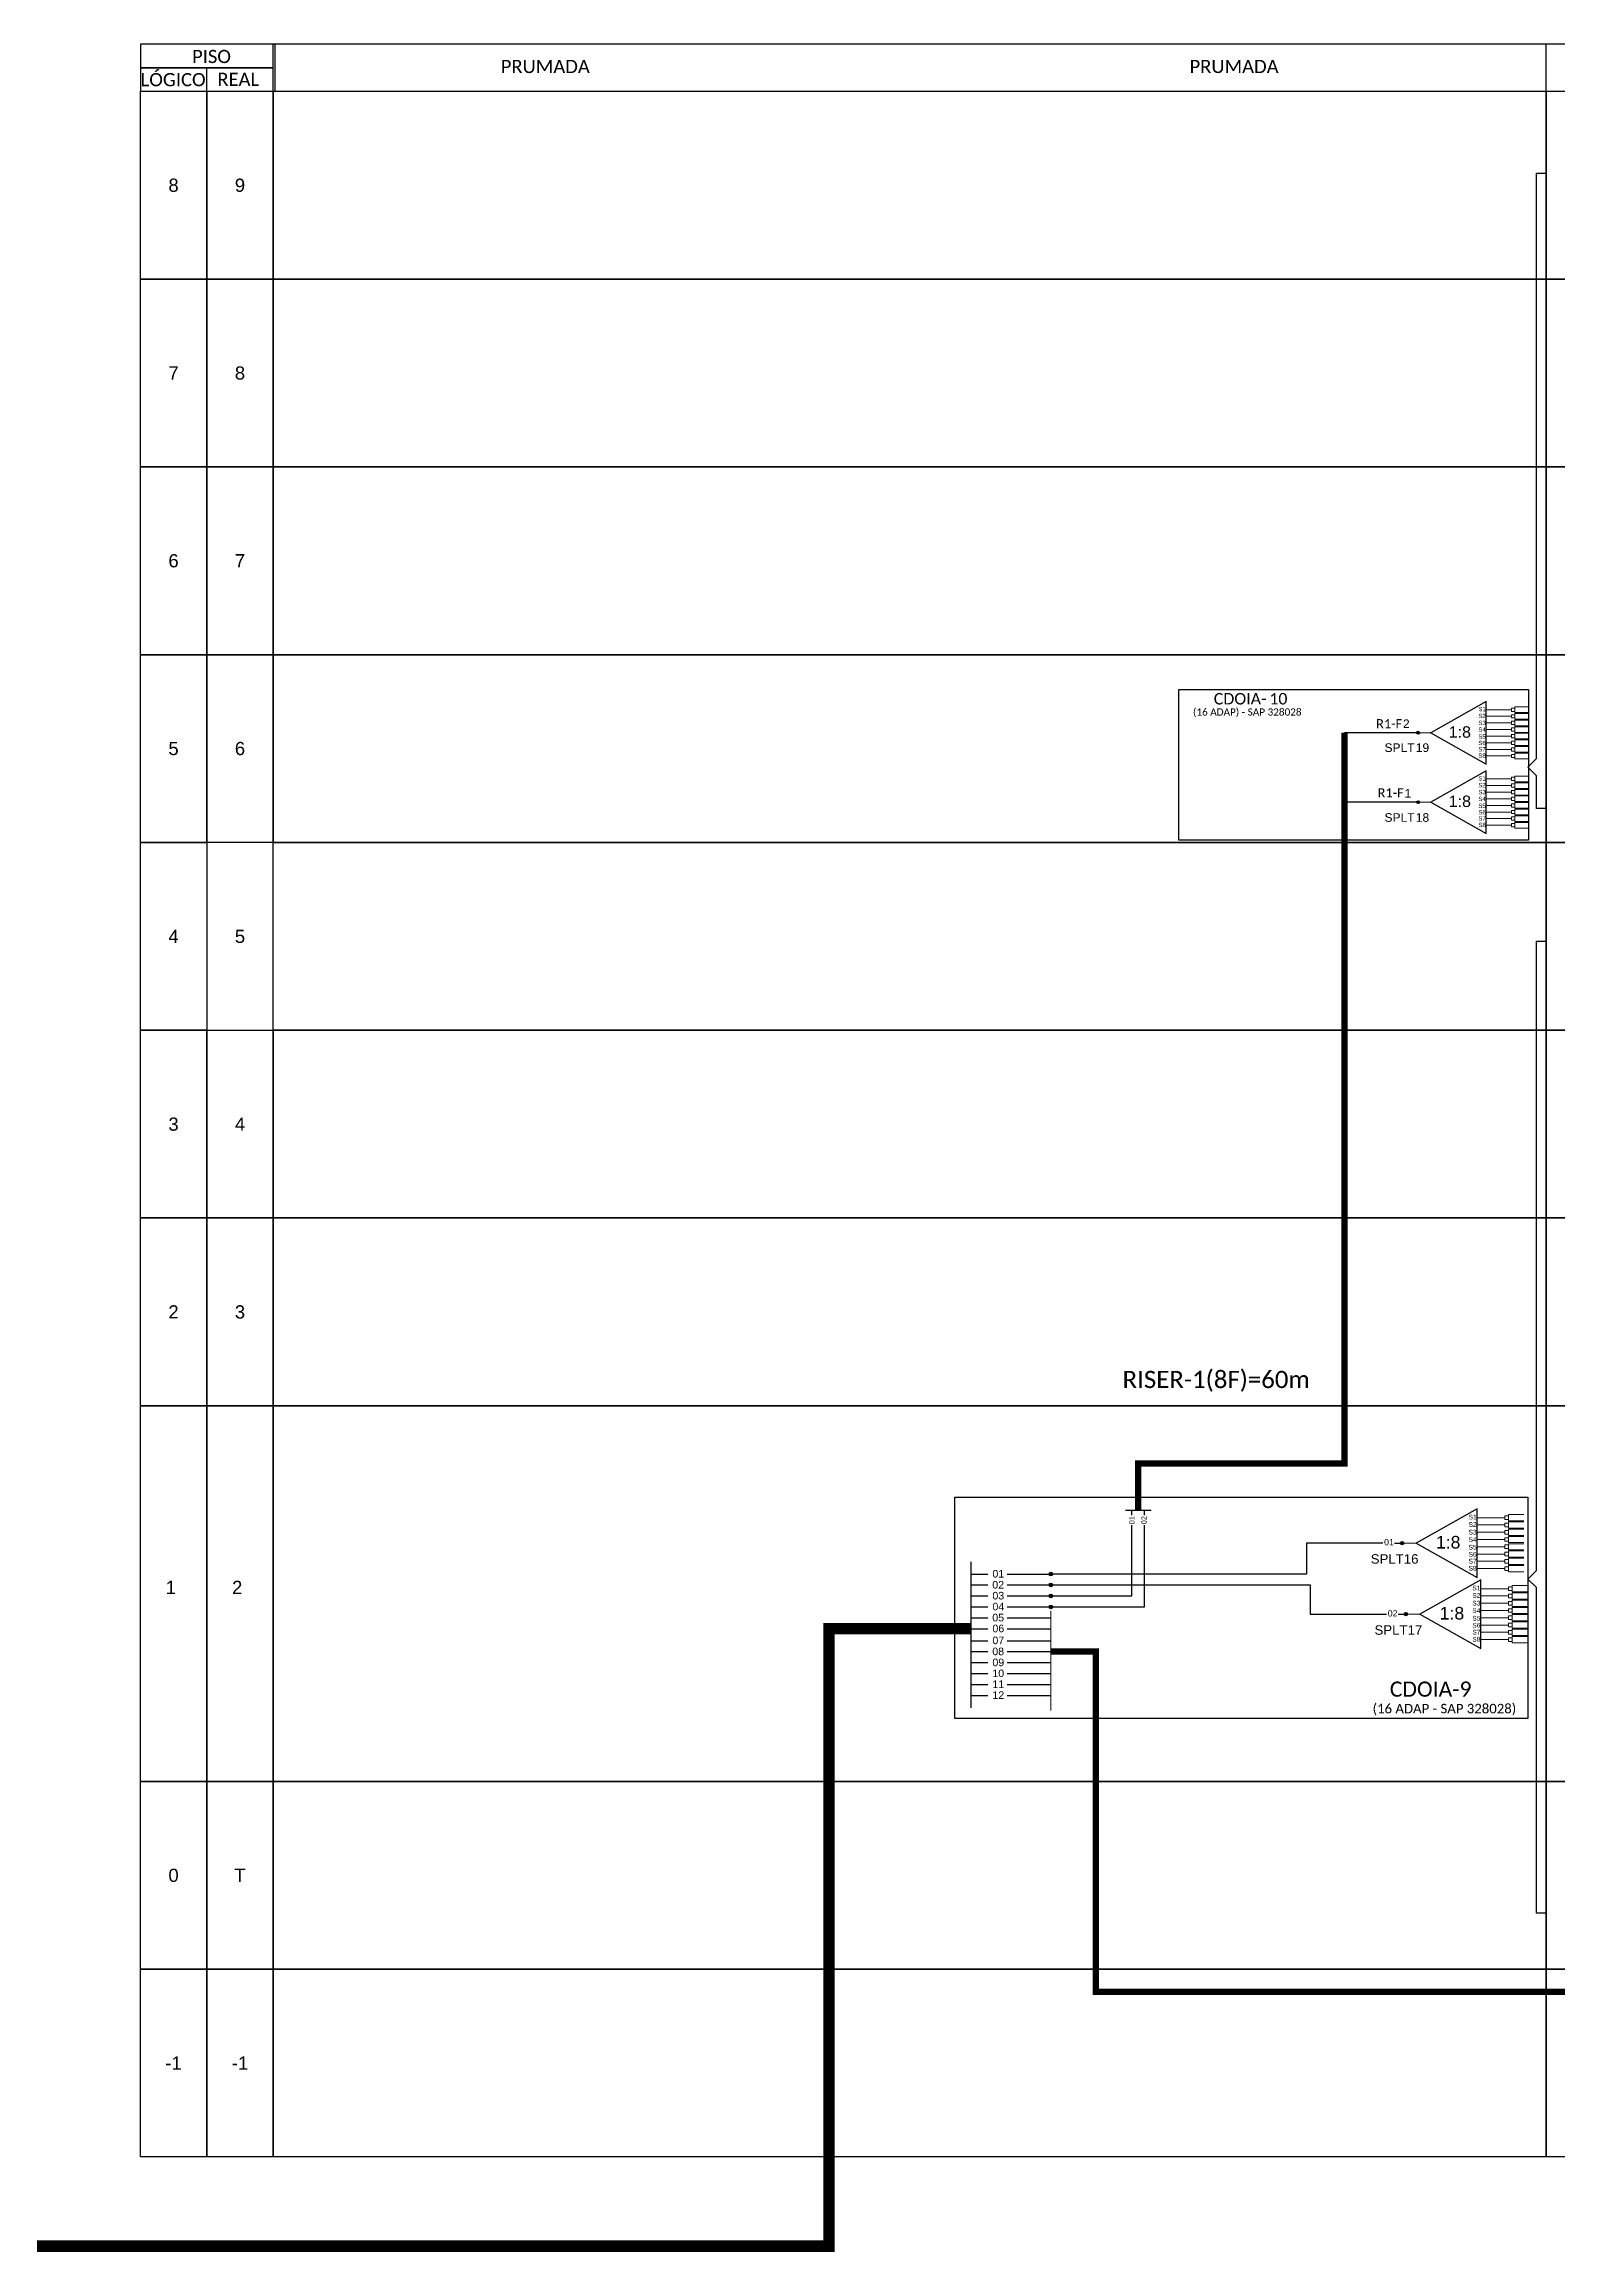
# Model space of a CAD drawing. Extents: x -89 to 749, y -559 to 1299.
# Drawn here: x 266.5 to 398.4, y -311.3 to -118.8 of the extents above; entities that cross this region are included whole.
import ezdxf
from ezdxf.enums import TextEntityAlignment as Align

# ---------------------------------------------------------------- set-up
doc = ezdxf.new("R2010")
doc.units = 0
doc.styles.add('ARIAL', font='arial.ttf')
doc.styles.add('WMF-Calibri0', font='CALIBRI.TTF')

# ---------------------------------------------------------------- blocks, each defined once
blk = doc.blocks.new('SPLT_1-8_SC-APC')
at = {"color": 1}
blk.add_lwpolyline([(-7.37, -2.1), (-17.04, -7.55), (-7.37, -13), (-7.37, -2.1)], dxfattribs=at)
at = {"color": 3, "lineweight": 0}
for points in [[(-2.99, -3.22), (-2.41, -3.22), (-2.41, -3.8), (-2.99, -3.8)], [(-2.99, -4.38), (-2.41, -4.38), (-2.41, -4.95), (-2.99, -4.95)], [(-2.99, -5.53), (-2.41, -5.53), (-2.41, -6.1), (-2.99, -6.1)], [(-2.99, -6.68), (-2.41, -6.68), (-2.41, -7.26), (-2.99, -7.26)], [(-2.99, -7.84), (-2.41, -7.84), (-2.41, -8.41), (-2.99, -8.41)], [(-2.99, -8.99), (-2.41, -8.99), (-2.41, -9.56), (-2.99, -9.56)], [(-2.99, -10.14), (-2.41, -10.14), (-2.41, -10.72), (-2.99, -10.72)], [(-2.99, -11.3), (-2.41, -11.3), (-2.41, -11.87), (-2.99, -11.87)]]:
    blk.add_lwpolyline(points, close=True, dxfattribs=at)
for points in [[(-2.41, -3.02), (-2.41, -4)], [(-2.41, -3.02), (0, -3.02)], [(-2.99, -3.51), (-7.37, -3.51)], [(-7.37, -4.66), (-2.99, -4.66)], [(-7.37, -5.82), (-2.99, -5.82)], [(-7.37, -6.97), (-2.99, -6.97)], [(-2.41, -4), (0, -4)], [(-2.41, -4.17), (-2.41, -5.16)], [(-2.41, -4.17), (0, -4.17)], [(-2.41, -5.16), (0, -5.16)], [(-2.41, -5.32), (-2.41, -6.31)], [(-2.41, -5.32), (0, -5.32)], [(-2.41, -6.31), (0, -6.31)], [(-2.41, -6.48), (-2.41, -7.46)], [(-2.41, -6.48), (0, -6.48)], [(-7.37, -8.12), (-2.99, -8.12)], [(-7.37, -9.28), (-2.99, -9.28)], [(-7.37, -10.43), (-2.99, -10.43)], [(-2.41, -7.46), (0, -7.46)], [(-2.41, -7.63), (-2.41, -8.62)], [(-2.41, -7.63), (0, -7.63)], [(-2.41, -8.62), (0, -8.62)], [(-2.41, -8.78), (-2.41, -9.77)], [(-2.41, -8.78), (0, -8.78)], [(-2.41, -9.77), (0, -9.77)], [(-2.41, -9.94), (-2.41, -10.92)], [(-2.41, -9.94), (0, -9.94)], [(-7.37, -11.58), (-2.99, -11.58)], [(-2.41, -10.92), (0, -10.92)], [(-2.41, -11.09), (-2.41, -12.08)], [(-2.41, -11.09), (0, -11.09)], [(-2.41, -12.08), (0, -12.08)]]:
    blk.add_lwpolyline(points, dxfattribs=at)
at = {"color": 1, "lineweight": 0}
blk.add_lwpolyline([(-17.04, -7.55), (-19.26, -7.55)], dxfattribs=at)
at = {"color": 1, "style": 'ARIAL'}
for s, height, p in [('S1', 0.75, (-8.74, -3.78)), ('1:8', 2, (-13.91, -8.4)), ('S2', 0.75, (-8.74, -4.97)), ('S3', 0.75, (-8.74, -6.18)), ('S4', 0.75, (-8.74, -7.36)), ('S5', 0.75, (-8.74, -8.57)), ('S6', 0.75, (-8.74, -9.69)), ('S7', 0.75, (-8.74, -10.78)), ('S8', 0.75, (-8.74, -11.9))]:
    blk.add_text(s, height=height, dxfattribs=at).set_placement(p)

msp = doc.modelspace()

# ---------------------------------------------------------------- hatches: boundary and pattern name
h = msp.add_hatch(color=3)
h.dxf.hatch_style = 1
edge = h.paths.add_edge_path()
edge.add_arc((386.25, -178.86), 0.128, 0, 360)
h = msp.add_hatch(color=3)
h.dxf.hatch_style = 1
edge = h.paths.add_edge_path()
edge.add_arc((386.25, -184.91), 0.128, 0, 360)
h = msp.add_hatch(color=3)
h.dxf.hatch_style = 1
edge = h.paths.add_edge_path()
edge.add_arc((384.87, -249.51), 0.141, 0, 360)
h = msp.add_hatch(color=3)
h.dxf.hatch_style = 1
edge = h.paths.add_edge_path()
edge.add_arc((354.25, -252.21), 0.16, 0, 360)
h = msp.add_hatch(color=3)
h.dxf.hatch_style = 1
edge = h.paths.add_edge_path()
edge.add_arc((354.25, -253.15), 0.16, 0, 360)
h = msp.add_hatch(color=3)
h.dxf.hatch_style = 1
edge = h.paths.add_edge_path()
edge.add_arc((354.25, -254.11), 0.16, 0, 360)
h = msp.add_hatch(color=3)
h.dxf.hatch_style = 1
edge = h.paths.add_edge_path()
edge.add_arc((354.25, -255.07), 0.16, 0, 360)
h = msp.add_hatch(color=3)
h.dxf.hatch_style = 1
edge = h.paths.add_edge_path()
edge.add_arc((385.19, -255.7), 0.141, 0, 360)

# ---------------------------------------------------------------- linework, layer by layer
for points in [[(274.9, -120.88), (286.47, -120.88), (286.47, -118.82), (274.9, -118.82)], [(274.9, -122.93), (286.47, -122.93), (286.47, -120.88), (274.9, -120.88)], [(274.9, -122.93), (280.69, -122.93), (280.69, -139.3), (274.9, -139.3)], [(280.69, -122.93), (286.47, -122.93), (286.47, -139.3), (280.69, -139.3)], [(286.47, -122.93), (397.42, -122.93), (397.42, -139.3), (286.47, -139.3)], [(397.42, -122.93), (403.21, -122.93), (403.21, -139.3), (397.42, -139.3)], [(274.9, -139.3), (280.69, -139.3), (280.69, -155.68), (274.9, -155.68)], [(280.69, -139.3), (286.47, -139.3), (286.47, -155.68), (280.69, -155.68)], [(286.47, -139.3), (397.42, -139.3), (397.42, -155.68), (286.47, -155.68)], [(397.42, -139.3), (403.21, -139.3), (403.21, -155.68), (397.42, -155.68)], [(274.9, -155.68), (280.69, -155.68), (280.69, -172.05), (274.9, -172.05)], [(280.69, -155.68), (286.47, -155.68), (286.47, -172.05), (280.69, -172.05)], [(286.47, -155.68), (397.42, -155.68), (397.42, -172.05), (286.47, -172.05)], [(397.42, -155.68), (403.21, -155.68), (403.21, -172.05), (397.42, -172.05)], [(274.9, -172.05), (280.69, -172.05), (280.69, -188.42), (274.9, -188.42)], [(280.69, -172.05), (286.47, -172.05), (286.47, -188.42), (280.69, -188.42)], [(286.47, -172.05), (397.42, -172.05), (397.42, -188.42), (286.47, -188.42)], [(397.42, -172.05), (403.21, -172.05), (403.21, -188.42), (397.42, -188.42)], [(274.9, -188.42), (280.69, -188.42), (280.69, -204.79), (274.9, -204.79)], [(286.47, -188.42), (397.42, -188.42), (397.42, -204.79), (286.47, -204.79)], [(397.42, -188.42), (403.21, -188.42), (403.21, -204.79), (397.42, -204.79)], [(274.9, -204.79), (280.69, -204.79), (280.69, -221.16), (274.9, -221.16)], [(280.69, -204.79), (286.47, -204.79), (286.47, -221.16), (280.69, -221.16)], [(286.47, -204.79), (397.42, -204.79), (397.42, -221.16), (286.47, -221.16)], [(397.42, -204.79), (403.21, -204.79), (403.21, -221.16), (397.42, -221.16)], [(274.9, -221.16), (280.69, -221.16), (280.69, -237.54), (274.9, -237.54)], [(280.69, -221.16), (286.47, -221.16), (286.47, -237.54), (280.69, -237.54)], [(286.47, -221.16), (397.42, -221.16), (397.42, -237.54), (286.47, -237.54)], [(397.42, -221.16), (403.21, -221.16), (403.21, -237.54), (397.42, -237.54)], [(274.9, -237.54), (280.69, -237.54), (280.69, -270.28), (274.9, -270.28)], [(280.69, -237.54), (286.47, -237.54), (286.47, -270.28), (280.69, -270.28)], [(286.47, -237.54), (397.42, -237.54), (397.42, -270.28), (286.47, -270.28)], [(397.42, -237.54), (403.21, -237.54), (403.21, -270.28), (397.42, -270.28)], [(274.9, -270.28), (280.69, -270.28), (280.69, -286.65), (274.9, -286.65)], [(280.69, -270.28), (286.47, -270.28), (286.47, -286.65), (280.69, -286.65)], [(286.47, -270.28), (397.42, -270.28), (397.42, -286.65), (286.47, -286.65)], [(397.42, -270.28), (403.21, -270.28), (403.21, -286.65), (397.42, -286.65)], [(274.9, -286.65), (280.69, -286.65), (280.69, -303.02), (274.9, -303.02)], [(280.69, -286.65), (286.47, -286.65), (286.47, -303.02), (280.69, -303.02)], [(286.47, -286.65), (397.42, -286.65), (397.42, -303.02), (286.47, -303.02)], [(397.42, -286.65), (403.21, -286.65), (403.21, -303.02), (397.42, -303.02)]]:
    msp.add_lwpolyline(points, close=True)
for points in [[(414.78, -122.93), (414.78, -118.82), (274.9, -118.82)], [(286.64, -122.93), (286.64, -118.82)], [(397.41, -122.93), (397.41, -118.82)], [(280.69, -122.93), (280.69, -120.88)], [(347.3, -254.11), (348.75, -254.11)], [(350.45, -254.11), (354.25, -254.11), (354.25, -254.11)]]:
    msp.add_lwpolyline(points)
at = {"color": 3}
for points in [[(397.42, -185.45), (396.59, -185.45), (396.59, -182.62), (395.81, -181.87), (396.59, -181.11), (396.59, -130.07), (397.42, -130.07)], [(397.42, -281.77), (396.59, -281.77), (396.59, -253.39), (395.81, -252.64), (396.59, -251.89), (396.59, -197.04), (397.42, -197.04)], [(383.17, -249.51), (376.53, -249.51), (376.53, -252.21), (354.41, -252.21)], [(384.21, -249.51), (384.87, -249.51)], [(347.3, -252.21), (348.75, -252.21)], [(350.45, -252.21), (354.25, -252.21), (354.25, -252.21)]]:
    msp.add_lwpolyline(points, dxfattribs=at)
at = {"color": 1}
for points in [[(395.88, -187.03), (395.88, -187.03), (395.88, -188.22), (365.4, -188.22), (365.4, -175.09), (369.32, -175.09)], [(347.3, -263.86), (347.3, -251.13)], [(347.3, -256.02), (348.75, -256.02)], [(350.45, -256.01), (354.25, -256.01), (354.25, -256.01)]]:
    msp.add_lwpolyline(points, dxfattribs=at)
for points in [[(365.4, -175.09), (395.88, -175.09), (395.88, -188.22), (365.4, -188.22)], [(345.88, -245.5), (395.81, -245.5), (395.81, -264.81), (345.88, -264.81)]]:
    msp.add_lwpolyline(points, close=True, dxfattribs=at)
at = {"color": 5, "const_width": 0.55}
msp.add_lwpolyline([(361.86, -246.63), (361.86, -242.56), (379.84, -242.56), (379.84, -178.86)], dxfattribs=at)
at = {"color": 5}
for points in [[(386.25, -178.86), (379.84, -178.86)], [(386.25, -184.91), (379.84, -184.91)], [(354.25, -254.11), (361.32, -254.11), (361.32, -247.93)], [(354.25, -255.07), (362.42, -255.07), (362.42, -247.93)], [(360.75, -246.63), (362.98, -246.63)], [(361.32, -247.06), (361.32, -246.63)], [(362.42, -247.06), (362.42, -246.63)], [(347.3, -255.07), (348.75, -255.07)], [(350.45, -255.07), (354.25, -255.07), (354.25, -255.07)]]:
    msp.add_lwpolyline(points, dxfattribs=at)
at = {"color": 2}
for points in [[(347.3, -253.16), (348.75, -253.16)], [(350.45, -253.15), (354.25, -253.15), (354.25, -253.15)], [(354.25, -253.15), (376.86, -253.15), (376.86, -255.7), (383.5, -255.7)], [(384.53, -255.7), (385.19, -255.7)]]:
    msp.add_lwpolyline(points, dxfattribs=at)
at = {"color": 1}
for points, const_width in [([(354.25, -258.96), (358.17, -258.96), (358.17, -288.62), (465.33, -288.62), (465.33, -255.24), (475.63, -255.24)], 0.55), ([(354.25, -255.4), (354.25, -264.11)], 0.1), ([(0.31, -277.02), (3.18, -277.02), (3.18, -310.8), (334.92, -310.8), (334.92, -256.97), (347.3, -256.97)], 1)]:
    msp.add_lwpolyline(points, dxfattribs=dict(at, const_width=const_width))
at = {"color": 190}
for points in [[(347.3, -256.97), (348.75, -256.97)], [(350.45, -256.97), (354.25, -256.97), (354.25, -256.97)]]:
    msp.add_lwpolyline(points, dxfattribs=at)
at = {"color": 36}
for points in [[(347.3, -258.02), (348.75, -258.02)], [(350.45, -258.02), (354.25, -258.02), (354.25, -258.02)]]:
    msp.add_lwpolyline(points, dxfattribs=at)
at = {"color": 6}
for points in [[(347.3, -258.97), (348.75, -258.97)], [(350.45, -258.97), (354.25, -258.96), (354.25, -258.96)]]:
    msp.add_lwpolyline(points, dxfattribs=at)
at = {"color": 250}
for points in [[(347.3, -259.92), (348.75, -259.92)], [(350.45, -259.92), (354.25, -259.92), (354.25, -259.92)]]:
    msp.add_lwpolyline(points, dxfattribs=at)
at = {"color": 252}
for points in [[(347.3, -260.88), (348.75, -260.88)], [(350.45, -260.88), (354.25, -260.88), (354.25, -260.88)]]:
    msp.add_lwpolyline(points, dxfattribs=at)
at = {"color": 30}
for points in [[(347.3, -261.83), (348.75, -261.83)], [(350.45, -261.83), (354.25, -261.83), (354.25, -261.83)]]:
    msp.add_lwpolyline(points, dxfattribs=at)
at = {"color": 151}
for points in [[(347.3, -262.78), (348.75, -262.78)], [(350.45, -262.78), (354.25, -262.78), (354.25, -262.78)]]:
    msp.add_lwpolyline(points, dxfattribs=at)
at = {"color": 3}
for centre, radius in [((386.25, -178.86), 0.128), ((386.25, -184.91), 0.128), ((384.87, -249.51), 0.141), ((354.25, -252.21), 0.16), ((354.25, -253.15), 0.16), ((354.25, -254.11), 0.16), ((354.25, -255.07), 0.16), ((385.19, -255.7), 0.141)]:
    msp.add_circle(centre, radius, dxfattribs=at)
msp.add_point((387.36, -178.86))

# ---------------------------------------------------------------- block references
for p, xscale, yscale, zscale in [((395.88, -175.09), 0.5, 0.5, 0.5), ((395.88, -181.13), 0.5, 0.5, 0.5), ((395.46, -245.36), 0.55, 0.55, 0.55), ((395.79, -251.55), 0.55, 0.55, 0.55)]:
    msp.add_blockref('SPLT_1-8_SC-APC', p, dxfattribs=dict(at, xscale=xscale, yscale=yscale, zscale=zscale))

# ---------------------------------------------------------------- texts
at = {"style": 'WMF-Calibri0'}
for s, p in [('     PISO', (277.38, -120.47)), ('  LÓGICO', (274.11, -122.49)), ('PRUMADA', (306.31, -121.34)), ('PRUMADA', (366.34, -121.34)), ('    REAL', (279.99, -122.46))]:
    msp.add_text(s, height=1.15, dxfattribs=at).set_placement(p)
at = {"style": 'ARIAL'}
for s, height, p in [('8', 1.15, (277.79, -131.12)), ('9', 1.15, (283.58, -131.12)), ('7', 1.15, (277.79, -147.49)), ('8', 1.15, (283.58, -147.49)), ('6', 1.15, (277.79, -163.86)), ('7', 1.15, (283.58, -163.86)), ('5', 1.15, (277.79, -180.23)), ('6', 1.15, (283.58, -180.23)), ('4', 1.15, (277.79, -196.61)), ('5', 1.15, (283.58, -196.61)), ('3', 1.15, (277.79, -212.98)), ('4', 1.15, (283.58, -212.98)), ('2', 1.15, (277.79, -229.35)), ('3', 1.15, (283.58, -229.35)), ('01', 0.55, (383.72, -249.43)), ('01', 0.661, (349.67, -252.18)), ('1', 1.15, (277.55, -253.37)), ('2', 1.15, (283.34, -253.37)), ('02', 0.661, (349.66, -253.14)), ('03', 0.661, (349.67, -254.09)), ('05', 0.661, (349.66, -256)), ('04', 0.661, (349.67, -255.04)), ('02', 0.55, (384.04, -255.63)), ('07', 0.661, (349.67, -257.99)), ('06', 0.661, (349.67, -256.95)), ('08', 0.661, (349.66, -258.95)), ('09', 0.661, (349.67, -259.91)), ('10', 0.661, (349.67, -260.86)), ('11', 0.661, (349.67, -261.81)), ('12', 0.661, (349.67, -262.76)), ('0', 1.15, (277.79, -278.47)), ('T', 1.15, (283.58, -278.47)), ('-1', 1.15, (277.79, -294.84)), ('-1', 1.15, (283.58, -294.84))]:
    msp.add_text(s, height=height, dxfattribs=at).set_placement(p, align=Align.MIDDLE_CENTER)
at = {"color": 1, "style": 'WMF-Calibri0'}
for s, height, p in [('(16 ADAP) - SAP 328028', 0.625, (371.37, -177.36)), ('(16 ADAP - SAP 328028)', 0.8268, (388.55, -264.35))]:
    msp.add_text(s, height=height, dxfattribs=at).set_placement(p, align=Align.CENTER)
for s, height, p in [('CDOIA-', 1, (368.45, -176.39)), ('10', 1, (373.29, -176.39)), ('CDOIA-9', 1.323, (383.79, -262.9))]:
    msp.add_text(s, height=height, dxfattribs=at).set_placement(p)
at = {"color": 5, "style": 'WMF-Calibri0'}
for s, height, p in [('R1-F', 0.8, (382.6, -178.47)), ('R1-F', 0.8, (382.73, -184.49)), ('RISER-1(8F)=60m', 1.5, (360.5, -235.99))]:
    msp.add_text(s, height=height, dxfattribs=at).set_placement(p)
at = {"color": 5, "style": 'ARIAL'}
for s, p in [('2', (385.23, -178.45)), ('1', (385.37, -184.51))]:
    msp.add_text(s, height=0.75, dxfattribs=at).set_placement(p, align=Align.CENTER)
at = {"color": 7, "style": 'ARIAL'}
for s, p in [('SPLT', (384.64, -180.53)), ('19', (386.64, -180.53)), ('SPLT', (384.64, -186.62)), ('18', (386.64, -186.62))]:
    msp.add_text(s, height=0.75, dxfattribs=at).set_placement(p, align=Align.CENTER)
at = {"style": 'ARIAL'}
for s, p in [('01', (361.31, -247.51)), ('02', (362.37, -247.51))]:
    msp.add_text(s, height=0.46, rotation=90, dxfattribs=at).set_placement(p, align=Align.MIDDLE_CENTER)
for s, p in [('SPLT16', (384.21, -251.3)), ('SPLT17', (384.54, -257.5))]:
    msp.add_text(s, height=0.825, dxfattribs=at).set_placement(p, align=Align.CENTER)

doc.saveas('drawing.dxf')
